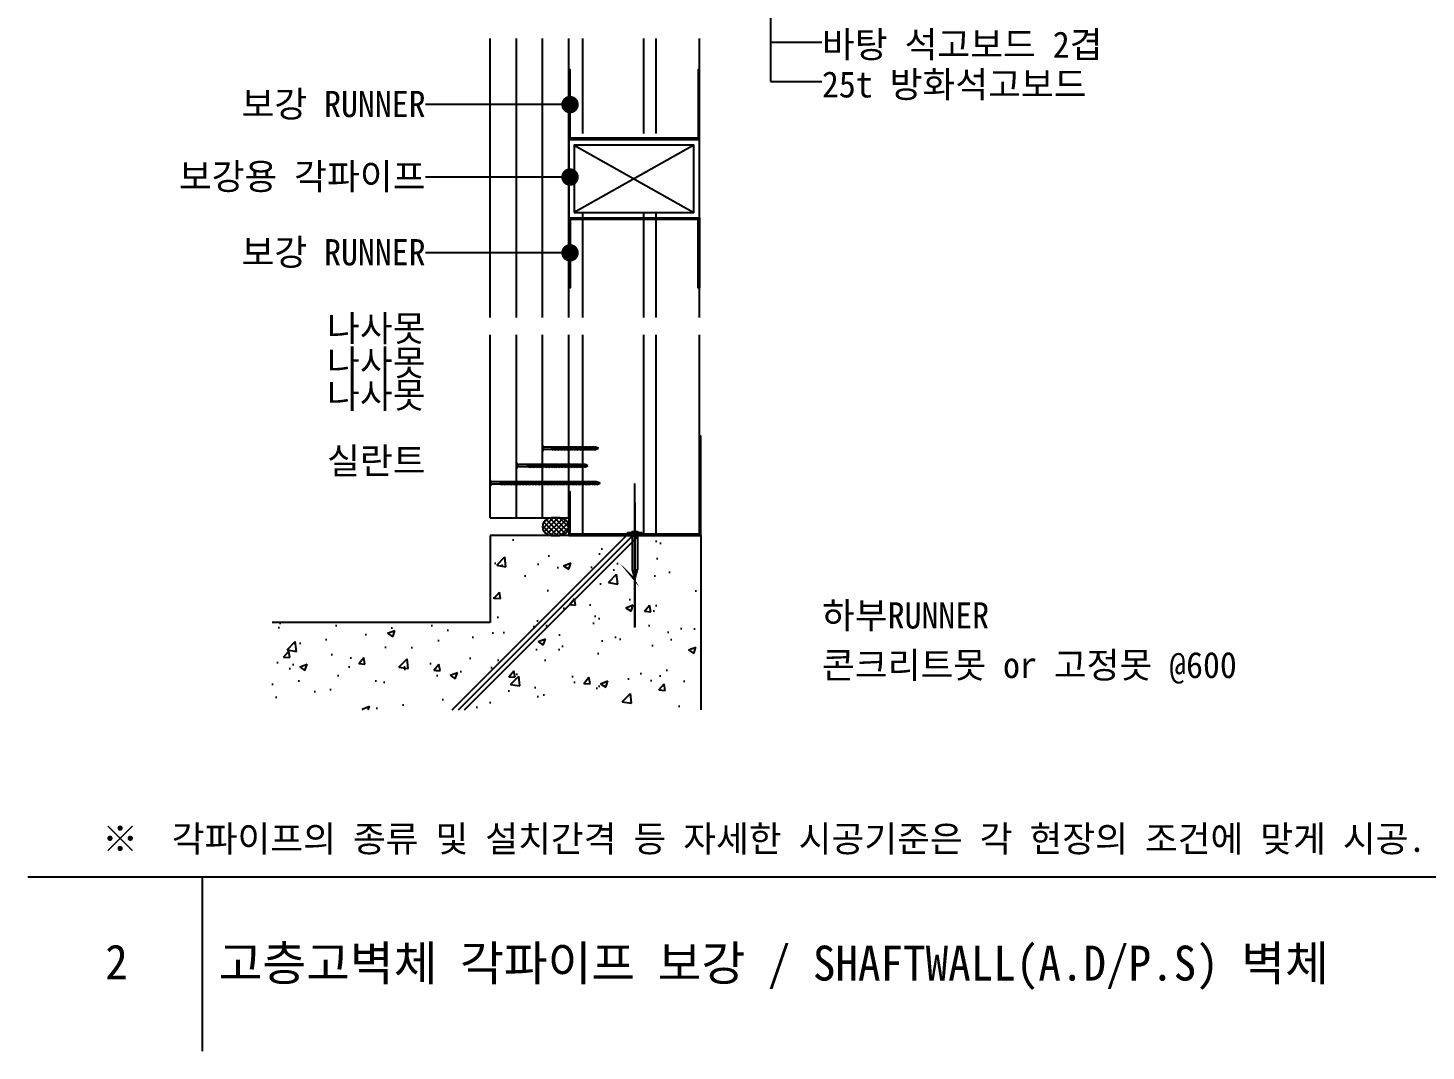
# Model space of a CAD drawing. Header units: millimetres. Extents: x 12704 to 16681, y 105 to 2866.
# Drawn here: x 12704 to 13506, y 105 to 691 of the extents above; entities that cross this region are included whole.
import ezdxf
from ezdxf.enums import TextEntityAlignment as Align

# ---------------------------------------------------------------- set-up
doc = ezdxf.new("R2010")
doc.units = ezdxf.units.MM
doc.header["$LTSCALE"] = 5
doc.linetypes.add('CEN', pattern=[62, 60, -1, 0, -1])
for name, color, linetype in [('2', 7, 'Continuous'), ('CEN', 1, 'CEN'), ('CHAN', 3, 'Continuous'), ('CONC', 2, 'Continuous'), ('ele', 8, 'Continuous'), ('GB', 7, 'Continuous'), ('HAT', 8, 'Continuous'), ('HAT-CON', 8, 'Continuous'), ('SCREW2', 8, 'Continuous'), ('TEXT', 7, 'Continuous')]:
    doc.layers.add(name, color=color, linetype=linetype)
for name, color, linetype, lineweight in [('A-MKXS-LEAD', 7, 'Continuous', 25), ('A-MKXS-TEXT1', 3, 'Continuous', 25), ('A-XXXX-TABL', 7, 'Continuous', 25), ('A-XXXX-TXT2', 3, 'Continuous', 25)]:
    doc.layers.add(name, color=color, linetype=linetype, lineweight=lineweight)
doc.styles.add('돋움', font='')
doc.styles.add('돋움체', font='')
doc.styles.get('돋움').set_extended_font_data('DotumChe')
doc.styles.get('돋움체').set_extended_font_data('DotumChe')

# ---------------------------------------------------------------- blocks, each defined once
blk = doc.blocks.new('나사못32')
at = {"layer": 'SCREW2'}
for p, q in [((2.24, 30.17), (0.63, 29.74)), ((0.63, 29.74), (0.92, 30.12)), ((2.25, 29.32), (0.63, 28.89)), ((0.63, 28.89), (0.92, 29.27)), ((2.25, 28.47), (0.63, 28.04)), ((0.63, 28.04), (0.92, 28.43)), ((2.24, 27.62), (0.63, 27.19)), ((0.63, 27.19), (0.91, 27.58)), ((2.24, 26.78), (0.63, 26.35)), ((0.63, 26.35), (0.92, 26.73)), ((2.25, 25.93), (0.63, 25.5)), ((0.63, 25.5), (0.92, 25.88)), ((2.25, 25.08), (0.63, 24.65)), ((0.63, 24.65), (0.92, 25.04)), ((2.24, 24.23), (0.63, 23.8)), ((0.63, 23.8), (0.91, 24.19)), ((2.53, 28.01), (0.91, 27.58)), ((2.53, 24.62), (0.91, 24.19)), ((2.53, 30.55), (0.92, 30.12)), ((0.92, 29.81), (0.92, 29.28)), ((2.53, 29.7), (0.92, 29.27)), ((0.92, 28.97), (0.92, 28.43)), ((2.54, 28.86), (0.92, 28.43)), ((0.92, 28.12), (0.92, 27.58)), ((0.92, 27.27), (0.92, 26.73)), ((2.53, 27.16), (0.92, 26.73)), ((0.92, 26.43), (0.92, 25.89)), ((2.53, 26.31), (0.92, 25.88)), ((0.92, 25.58), (0.92, 25.04)), ((2.54, 25.47), (0.92, 25.04)), ((0.92, 24.73), (0.92, 24.19)), ((1.6, 32), (0.98, 30.39)), ((0.98, 30.39), (1.64, 30.91)), ((0.98, 30.39), (0.98, 30.14)), ((1.64, 30.91), (1.6, 32)), ((2.27, 30.45), (1.6, 32)), ((2.24, 30.17), (2.53, 30.55)), ((2.24, 30.17), (2.24, 29.63)), ((2.24, 29.32), (2.24, 28.78)), ((2.24, 28.47), (2.24, 27.93)), ((2.24, 27.62), (2.53, 28.01)), ((2.24, 27.62), (2.24, 27.08)), ((2.24, 26.78), (2.53, 27.16)), ((2.24, 26.78), (2.24, 26.24)), ((2.24, 25.93), (2.24, 25.39)), ((2.24, 25.08), (2.24, 24.54)), ((2.24, 24.23), (2.53, 24.62)), ((2.24, 24.23), (2.24, 23.69)), ((2.25, 29.32), (2.53, 29.7)), ((2.25, 28.47), (2.54, 28.86)), ((2.25, 25.93), (2.53, 26.31)), ((2.25, 25.08), (2.54, 25.47)), ((2.24, 23.39), (0.63, 22.96)), ((0.63, 22.96), (0.92, 23.34)), ((2.25, 22.54), (0.63, 22.11)), ((0.63, 22.11), (0.92, 22.5)), ((2.25, 21.69), (0.63, 21.26)), ((0.63, 21.26), (0.92, 21.65)), ((2.25, 20), (0.63, 19.57)), ((0.63, 19.57), (0.92, 19.95)), ((2.25, 19.15), (0.63, 18.72)), ((0.63, 18.72), (0.92, 19.11)), ((2.25, 17.46), (0.63, 17.03)), ((0.63, 17.03), (0.92, 17.41)), ((2.25, 20.85), (0.64, 20.42)), ((0.64, 20.42), (0.92, 20.8)), ((2.25, 18.3), (0.64, 17.87)), ((0.64, 17.87), (0.92, 18.26)), ((2.25, 16.73), (0.64, 16.3)), ((0.64, 16.3), (0.92, 16.68)), ((0.92, 23.88), (0.92, 23.34)), ((2.53, 23.77), (0.92, 23.34)), ((0.92, 23.04), (0.92, 22.5)), ((2.53, 22.92), (0.92, 22.5)), ((0.92, 22.19), (0.92, 21.65)), ((2.54, 22.08), (0.92, 21.65)), ((0.92, 21.34), (0.92, 20.8)), ((2.54, 21.23), (0.92, 20.8)), ((0.92, 20.49), (0.92, 19.95)), ((2.53, 20.38), (0.92, 19.95)), ((0.92, 19.65), (0.92, 19.11)), ((2.54, 19.54), (0.92, 19.11)), ((0.92, 18.8), (0.92, 18.26)), ((2.54, 18.69), (0.92, 18.26)), ((0.92, 17.95), (0.92, 17.41)), ((2.54, 17.84), (0.92, 17.41)), ((0.92, 17.45), (0.92, 16.92)), ((0.92, 17.22), (0.92, 16.68)), ((2.54, 17.11), (0.92, 16.68)), ((0.92, 16.37), (0.92, 15.86)), ((2.54, 16.29), (0.92, 15.86)), ((2.24, 23.39), (2.53, 23.77)), ((2.24, 23.39), (2.24, 22.85)), ((2.24, 22.54), (2.24, 22)), ((2.24, 21.69), (2.24, 21.15)), ((2.24, 20.84), (2.24, 20.3)), ((2.24, 20), (2.24, 19.46)), ((2.24, 19.15), (2.24, 18.61)), ((2.24, 18.3), (2.24, 17.76)), ((2.24, 17.45), (2.24, 17.03)), ((2.24, 16.72), (2.24, 16.54)), ((2.24, 16.71), (2.24, 15.86)), ((2.25, 22.54), (2.53, 22.92)), ((2.25, 21.69), (2.54, 22.08)), ((2.25, 20.85), (2.54, 21.23)), ((2.25, 20), (2.53, 20.38)), ((2.25, 19.15), (2.54, 19.54)), ((2.25, 18.3), (2.54, 18.69)), ((2.25, 17.46), (2.54, 17.84)), ((2.25, 16.73), (2.54, 17.11)), ((2.25, 15.9), (2.54, 16.29)), ((2.25, 15.9), (0.63, 15.47)), ((0.63, 15.47), (0.92, 15.86)), ((2.25, 13.36), (0.63, 12.93)), ((0.63, 12.93), (0.92, 13.32)), ((2.25, 15.06), (0.64, 14.63)), ((0.64, 14.63), (0.92, 15.01)), ((2.25, 14.21), (0.64, 13.78)), ((0.64, 13.78), (0.92, 14.16)), ((2.25, 12.51), (0.64, 12.08)), ((0.64, 12.08), (0.92, 12.47)), ((2.25, 11.67), (0.64, 11.24)), ((0.64, 11.24), (0.92, 11.62)), ((2.26, 10.82), (0.64, 10.39)), ((0.64, 10.39), (0.93, 10.78)), ((2.27, 9.98), (0.65, 9.55)), ((0.65, 9.55), (0.94, 9.93)), ((2.27, 9.13), (0.66, 8.7)), ((0.66, 8.7), (0.94, 9.09)), ((2.27, 8.28), (0.66, 7.85)), ((0.66, 7.85), (0.95, 8.24)), ((0.92, 15.55), (0.92, 15.01)), ((2.54, 15.44), (0.92, 15.01)), ((0.92, 14.7), (0.92, 14.16)), ((2.54, 14.59), (0.92, 14.16)), ((0.92, 13.86), (0.92, 13.32)), ((2.54, 13.75), (0.92, 13.32)), ((0.92, 13.01), (0.92, 12.47)), ((2.54, 12.9), (0.92, 12.47)), ((0.92, 12.16), (0.92, 11.62)), ((2.54, 12.05), (0.92, 11.62)), ((0.93, 11.32), (0.93, 10.78)), ((2.55, 11.21), (0.93, 10.78)), ((0.94, 10.47), (0.94, 9.93)), ((2.55, 10.36), (0.94, 9.93)), ((2.56, 9.51), (0.94, 9.09)), ((0.95, 9.63), (0.95, 9.09)), ((0.95, 8.78), (0.95, 8.24)), ((2.56, 8.67), (0.95, 8.24)), ((2.24, 15.9), (2.24, 15.36)), ((2.24, 14.21), (2.24, 13.67)), ((2.24, 13.36), (2.24, 12.82)), ((2.24, 12.51), (2.24, 11.97)), ((2.25, 15.06), (2.54, 15.44)), ((2.25, 15.06), (2.25, 14.52)), ((2.25, 14.21), (2.54, 14.59)), ((2.25, 13.36), (2.54, 13.75)), ((2.25, 12.51), (2.54, 12.9)), ((2.25, 11.67), (2.54, 12.05)), ((2.25, 11.67), (2.25, 11.13)), ((2.26, 10.82), (2.55, 11.21)), ((2.26, 10.82), (2.26, 10.28)), ((2.27, 9.98), (2.55, 10.36)), ((2.27, 9.98), (2.27, 9.44)), ((2.27, 9.13), (2.56, 9.51)), ((2.27, 9.13), (2.27, 8.59)), ((2.27, 8.28), (2.56, 8.67)), ((2.27, 8.28), (2.27, 7.74)), ((0, 0), (1.12, 0)), ((2.28, 7.44), (0.67, 7.01)), ((0.67, 7.01), (0.95, 7.39)), ((2.29, 6.59), (0.67, 6.16)), ((0.67, 6.16), (0.96, 6.55)), ((2.28, 5.74), (0.67, 5.31)), ((0.67, 5.31), (0.95, 5.7)), ((0.95, 7.93), (0.95, 7.39)), ((2.57, 7.82), (0.95, 7.39)), ((2.57, 6.13), (0.95, 5.7)), ((0.95, 5.39), (0.95, 1.19)), ((0.96, 7.09), (0.96, 6.55)), ((2.57, 6.98), (0.96, 6.55)), ((0.96, 6.24), (0.96, 5.7)), ((1.57, 0.48), (1.57, 0.65)), ((1.63, 0.68), (1.6, 0.68)), ((1.66, 0.48), (1.66, 0.65)), ((2.27, 5.74), (2.27, 1.19)), ((2.28, 7.44), (2.57, 7.82)), ((2.28, 7.44), (2.28, 6.9)), ((2.28, 6.59), (2.28, 6.05)), ((2.28, 5.74), (2.57, 6.13)), ((2.29, 6.59), (2.57, 6.98)), ((2.11, 0), (3.23, 0))]:
    blk.add_line(p, q, dxfattribs=at)
for centre, radius, start, end in [((-0.44, 1.33), 1.4, 288.341, 354.27016), ((1.1, 0.47), 0.473, 267.52648, 0.91384), ((1.61, -1.99), 2.05, 80.28655, 99.71345), ((1.6, 0.65), 0.033, 90, 180), ((1.63, 0.65), 0.033, 360, 90), ((2.13, 0.47), 0.473, 179.08616, 272.47352), ((3.67, 1.33), 1.4, 185.72984, 251.659)]:
    blk.add_arc(centre, radius, start, end, dxfattribs=at)
blk = doc.blocks.new('나사못41')
at = {"layer": 'SCREW2'}
for p, q in [((1.6, 41), (0.98, 39.39)), ((1.64, 39.91), (1.6, 41)), ((2.26, 39.48), (1.6, 41)), ((2.25, 39.17), (0.63, 38.74)), ((0.63, 38.74), (0.92, 39.12)), ((2.25, 38.32), (0.63, 37.89)), ((0.63, 37.89), (0.92, 38.27)), ((2.25, 36.62), (0.63, 36.19)), ((0.63, 36.19), (0.92, 36.58)), ((2.25, 35.78), (0.63, 35.35)), ((0.63, 35.35), (0.92, 35.73)), ((2.25, 34.93), (0.63, 34.5)), ((0.63, 34.5), (0.92, 34.88)), ((2.25, 33.23), (0.63, 32.8)), ((0.63, 32.8), (0.92, 33.19)), ((2.25, 32.39), (0.63, 31.96)), ((0.63, 31.96), (0.92, 32.34)), ((2.25, 37.47), (0.64, 37.04)), ((0.64, 37.04), (0.92, 37.43)), ((2.25, 34.08), (0.64, 33.65)), ((0.64, 33.65), (0.92, 34.04)), ((2.54, 39.55), (0.92, 39.12)), ((2.54, 38.7), (0.92, 38.27)), ((2.54, 37.86), (0.92, 37.43)), ((2.53, 37.01), (0.92, 36.58)), ((2.54, 36.16), (0.92, 35.73)), ((2.54, 35.31), (0.92, 34.88)), ((2.54, 34.47), (0.92, 34.04)), ((2.53, 33.62), (0.92, 33.19)), ((2.54, 32.77), (0.92, 32.34)), ((0.93, 38.81), (0.93, 38.28)), ((0.93, 37.97), (0.93, 37.43)), ((0.93, 37.12), (0.93, 36.58)), ((0.93, 36.27), (0.93, 35.73)), ((0.93, 35.43), (0.93, 34.89)), ((0.93, 34.58), (0.93, 34.04)), ((0.93, 33.73), (0.93, 33.19)), ((0.93, 32.88), (0.93, 32.34)), ((0.98, 39.39), (1.64, 39.91)), ((0.98, 39.39), (0.98, 39.14)), ((2.25, 39.17), (2.54, 39.55)), ((2.25, 39.17), (2.25, 38.63)), ((2.25, 38.32), (2.54, 38.7)), ((2.25, 38.32), (2.25, 37.78)), ((2.25, 37.47), (2.54, 37.86)), ((2.25, 37.47), (2.25, 36.93)), ((2.25, 36.62), (2.53, 37.01)), ((2.25, 36.62), (2.25, 36.08)), ((2.25, 35.78), (2.54, 36.16)), ((2.25, 35.78), (2.25, 35.24)), ((2.25, 34.93), (2.54, 35.31)), ((2.25, 34.93), (2.25, 34.39)), ((2.25, 34.08), (2.54, 34.47)), ((2.25, 34.08), (2.25, 33.54)), ((2.25, 33.23), (2.53, 33.62)), ((2.25, 33.23), (2.25, 32.69)), ((2.25, 32.39), (2.54, 32.77)), ((2.25, 32.39), (2.25, 31.85)), ((2.25, 31.54), (0.63, 31.11)), ((0.63, 31.11), (0.92, 31.5)), ((2.25, 29), (0.63, 28.57)), ((0.63, 28.57), (0.92, 28.95)), ((2.25, 24.76), (0.63, 24.33)), ((0.63, 24.33), (0.92, 24.72)), ((2.25, 30.69), (0.64, 30.26)), ((0.64, 30.26), (0.92, 30.65)), ((2.25, 29.85), (0.64, 29.42)), ((0.64, 29.42), (0.93, 29.8)), ((2.25, 28.15), (0.64, 27.72)), ((0.64, 27.72), (0.92, 28.11)), ((2.25, 27.3), (0.64, 26.87)), ((0.64, 26.87), (0.93, 27.26)), ((2.25, 26.46), (0.64, 26.03)), ((0.64, 26.03), (0.92, 26.41)), ((2.25, 25.61), (0.64, 25.18)), ((0.64, 25.18), (0.93, 25.56)), ((2.54, 31.92), (0.92, 31.5)), ((2.54, 31.08), (0.92, 30.65)), ((2.54, 29.38), (0.92, 28.95)), ((2.54, 28.54), (0.92, 28.11)), ((2.54, 26.84), (0.92, 26.41)), ((2.54, 25.15), (0.92, 24.72)), ((2.54, 24.3), (0.92, 23.87)), ((0.93, 32.04), (0.93, 31.5)), ((0.93, 31.19), (0.93, 30.65)), ((0.93, 30.34), (0.93, 29.8)), ((2.54, 30.23), (0.93, 29.8)), ((0.93, 29.49), (0.93, 28.95)), ((0.93, 28.65), (0.93, 28.11)), ((0.93, 27.8), (0.93, 27.26)), ((2.54, 27.69), (0.93, 27.26)), ((0.93, 26.95), (0.93, 26.41)), ((0.93, 26.1), (0.93, 25.56)), ((2.54, 25.99), (0.93, 25.56)), ((0.93, 25.26), (0.93, 24.72)), ((0.93, 24.41), (0.93, 23.87)), ((2.25, 31.54), (2.54, 31.92)), ((2.25, 31.54), (2.25, 31)), ((2.25, 30.69), (2.54, 31.08)), ((2.25, 30.69), (2.25, 30.15)), ((2.25, 29.85), (2.54, 30.23)), ((2.25, 29.84), (2.25, 29.3)), ((2.25, 29), (2.54, 29.38)), ((2.25, 29), (2.25, 28.46)), ((2.25, 28.15), (2.54, 28.54)), ((2.25, 28.15), (2.25, 27.61)), ((2.25, 27.3), (2.54, 27.69)), ((2.25, 27.3), (2.25, 26.76)), ((2.25, 26.46), (2.54, 26.84)), ((2.25, 26.45), (2.25, 25.92)), ((2.25, 25.61), (2.54, 25.99)), ((2.25, 25.61), (2.25, 25.07)), ((2.25, 24.76), (2.54, 25.15)), ((2.25, 24.76), (2.25, 24.22)), ((2.25, 23.91), (2.54, 24.3)), ((2.25, 23.91), (0.64, 23.48)), ((0.64, 23.48), (0.92, 23.87)), ((2.25, 23.07), (0.64, 22.64)), ((0.64, 22.64), (0.93, 23.02)), ((2.26, 22.22), (0.64, 21.79)), ((0.64, 21.79), (0.93, 22.18)), ((2.25, 21.37), (0.64, 20.94)), ((0.64, 20.94), (0.93, 21.33)), ((2.26, 20.53), (0.64, 20.1)), ((0.64, 20.1), (0.93, 20.48)), ((2.25, 19.68), (0.64, 19.25)), ((0.64, 19.25), (0.92, 19.63)), ((2.25, 18.83), (0.64, 18.4)), ((0.64, 18.4), (0.93, 18.79)), ((2.26, 17.98), (0.64, 17.55)), ((0.64, 17.55), (0.93, 17.94)), ((2.26, 17.14), (0.64, 16.71)), ((0.64, 16.71), (0.93, 17.09)), ((2.26, 16.29), (0.65, 15.86)), ((0.65, 15.86), (0.93, 16.24)), ((2.54, 20.06), (0.92, 19.63)), ((0.93, 23.56), (0.93, 23.02)), ((2.54, 23.45), (0.93, 23.02)), ((0.93, 22.71), (0.93, 22.18)), ((2.54, 22.6), (0.93, 22.18)), ((0.93, 21.87), (0.93, 21.33)), ((2.54, 21.76), (0.93, 21.33)), ((0.93, 21.02), (0.93, 20.48)), ((2.54, 20.91), (0.93, 20.48)), ((0.93, 20.17), (0.93, 19.63)), ((0.93, 19.32), (0.93, 18.79)), ((2.54, 19.21), (0.93, 18.79)), ((0.93, 18.48), (0.93, 17.94)), ((0.93, 18.48), (0.93, 17.94)), ((2.54, 18.37), (0.93, 17.94)), ((0.93, 17.63), (0.93, 17.09)), ((2.55, 17.52), (0.93, 17.09)), ((0.93, 16.78), (0.93, 16.24)), ((2.55, 16.67), (0.93, 16.24)), ((2.25, 23.91), (2.25, 23.37)), ((2.25, 23.07), (2.54, 23.45)), ((2.25, 23.06), (2.25, 20.53)), ((2.25, 21.37), (2.54, 21.76)), ((2.25, 21.37), (2.25, 20.83)), ((2.25, 20.52), (2.25, 19.98)), ((2.25, 19.68), (2.54, 20.06)), ((2.25, 19.68), (2.25, 19.14)), ((2.25, 18.83), (2.54, 19.21)), ((2.25, 18.83), (2.25, 18.29)), ((2.25, 17.98), (2.25, 17.44)), ((2.25, 17.13), (2.25, 16.59)), ((2.25, 16.29), (2.25, 15.75)), ((2.26, 22.22), (2.54, 22.6)), ((2.26, 20.53), (2.54, 20.91)), ((2.26, 17.98), (2.54, 18.37)), ((2.26, 17.14), (2.55, 17.52)), ((2.26, 16.29), (2.55, 16.67)), ((2.26, 15.44), (0.64, 15.01)), ((0.64, 15.01), (0.93, 15.4)), ((2.26, 14.59), (0.64, 14.16)), ((0.64, 14.16), (0.93, 14.55)), ((2.26, 13.75), (0.65, 13.32)), ((0.65, 13.32), (0.93, 13.7)), ((2.26, 12.9), (0.65, 12.47)), ((0.65, 12.47), (0.93, 12.86)), ((2.26, 12.05), (0.65, 11.62)), ((0.65, 11.62), (0.93, 12.01)), ((2.26, 11.21), (0.65, 10.78)), ((0.65, 10.78), (0.93, 11.16)), ((2.26, 10.38), (0.65, 9.95)), ((0.65, 9.95), (0.93, 10.33)), ((2.26, 9.55), (0.65, 9.12)), ((0.65, 9.12), (0.93, 9.5)), ((2.26, 8.72), (0.65, 8.29)), ((0.65, 8.29), (0.93, 8.67)), ((0.93, 15.94), (0.93, 15.4)), ((2.54, 15.83), (0.93, 15.4)), ((0.93, 15.09), (0.93, 14.55)), ((2.55, 14.98), (0.93, 14.55)), ((0.93, 14.24), (0.93, 13.7)), ((2.55, 14.13), (0.93, 13.7)), ((0.93, 13.39), (0.93, 12.86)), ((2.55, 13.29), (0.93, 12.86)), ((0.93, 12.55), (0.93, 12.01)), ((2.55, 12.44), (0.93, 12.01)), ((0.93, 11.7), (0.93, 10.33)), ((2.55, 11.59), (0.93, 11.16)), ((2.55, 10.76), (0.93, 10.33)), ((0.93, 10.02), (0.93, 9.5)), ((2.55, 9.93), (0.93, 9.5)), ((0.93, 9.19), (0.93, 8.67)), ((2.55, 9.1), (0.93, 8.67)), ((0.93, 8.36), (0.93, 7.84)), ((2.55, 8.27), (0.93, 7.84)), ((2.25, 15.44), (2.25, 14.9)), ((2.25, 14.59), (2.25, 14.05)), ((2.25, 13.75), (2.25, 13.21)), ((2.25, 12.05), (2.25, 11.51)), ((2.25, 11.2), (2.25, 10.68)), ((2.25, 10.37), (2.25, 9.85)), ((2.25, 9.54), (2.25, 9.02)), ((2.25, 8.71), (2.25, 8.19)), ((2.26, 15.44), (2.54, 15.83)), ((2.26, 14.59), (2.55, 14.98)), ((2.26, 13.75), (2.55, 14.13)), ((2.26, 12.9), (2.55, 13.29)), ((2.26, 12.9), (2.26, 12.36)), ((2.26, 12.05), (2.55, 12.44)), ((2.26, 11.21), (2.55, 11.59)), ((2.26, 10.38), (2.55, 10.76)), ((2.26, 9.55), (2.55, 9.93)), ((2.26, 8.72), (2.55, 9.1)), ((2.26, 7.89), (2.55, 8.27)), ((2.26, 7.89), (0.65, 7.46)), ((0.65, 7.46), (0.93, 7.84)), ((2.26, 7.06), (0.65, 6.63)), ((0.65, 6.63), (0.93, 7.01)), ((0.93, 7.53), (0.93, 7.01)), ((2.55, 7.44), (0.93, 7.01)), ((0.93, 6.7), (0.93, 1.19)), ((1.54, 0.48), (1.54, 0.65)), ((1.6, 0.68), (1.57, 0.68)), ((1.63, 0.48), (1.63, 0.65)), ((2.08, 0), (3.2, 0)), ((2.25, 7.88), (2.25, 7.36)), ((2.25, 7.05), (2.25, 1.19)), ((2.26, 7.06), (2.55, 7.44)), ((-0.03, 0), (1.09, 0))]:
    blk.add_line(p, q, dxfattribs=at)
for centre, radius, start, end in [((-0.49, 1.35), 1.43, 288.66128, 353.44689), ((1.07, 0.47), 0.473, 267.52648, 0.91384), ((1.59, -1.99), 2.05, 80.28655, 99.71345), ((1.57, 0.65), 0.033, 90, 180), ((1.6, 0.65), 0.033, 0, 90), ((2.1, 0.47), 0.473, 179.08616, 272.47352), ((3.64, 1.33), 1.4, 185.72984, 251.659)]:
    blk.add_arc(centre, radius, start, end, dxfattribs=at)
blk = doc.blocks.new('나사못63')
at = {"layer": 'SCREW2'}
for p, q in [((2.24, 61.17, 0), (0.63, 60.74, 0)), ((0.63, 60.74, 0), (0.92, 61.12, 0)), ((2.25, 60.32, 0), (0.63, 59.89, 0)), ((0.63, 59.89, 0), (0.92, 60.27, 0)), ((2.25, 59.47, 0), (0.63, 59.04, 0)), ((0.63, 59.04, 0), (0.92, 59.43, 0)), ((2.24, 58.62, 0), (0.63, 58.19, 0)), ((0.63, 58.19, 0), (0.91, 58.58, 0)), ((2.24, 57.78, 0), (0.63, 57.35, 0)), ((0.63, 57.35, 0), (0.92, 57.73, 0)), ((2.25, 56.93, 0), (0.63, 56.5, 0)), ((0.63, 56.5, 0), (0.92, 56.88, 0)), ((2.53, 59.01, 0), (0.91, 58.58, 0)), ((2.53, 61.55, 0), (0.92, 61.12, 0)), ((0.92, 60.81, 0), (0.92, 60.28, 0)), ((2.53, 60.7, 0), (0.92, 60.27, 0)), ((0.92, 59.97, 0), (0.92, 59.43, 0)), ((2.54, 59.86, 0), (0.92, 59.43, 0)), ((0.92, 59.12, 0), (0.92, 58.58, 0)), ((0.92, 58.27, 0), (0.92, 57.73, 0)), ((2.53, 58.16, 0), (0.92, 57.73, 0)), ((0.92, 57.43, 0), (0.92, 56.89, 0)), ((2.53, 57.31, 0), (0.92, 56.88, 0)), ((0.92, 56.58, 0), (0.92, 56.04, 0)), ((2.54, 56.47, 0), (0.92, 56.04, 0)), ((1.6, 63, 0), (0.98, 61.39, 0)), ((0.98, 61.39, 0), (1.64, 61.91, 0)), ((0.98, 61.39, 0), (0.98, 61.14, 0)), ((1.64, 61.91, 0), (1.6, 63, 0)), ((2.27, 61.45, 0), (1.6, 63, 0)), ((2.24, 61.17, 0), (2.53, 61.55, 0)), ((2.24, 61.17, 0), (2.24, 60.63, 0)), ((2.24, 60.32, 0), (2.24, 59.78, 0)), ((2.24, 59.47, 0), (2.24, 58.93, 0)), ((2.24, 58.62, 0), (2.53, 59.01, 0)), ((2.24, 58.62, 0), (2.24, 58.08, 0)), ((2.24, 57.78, 0), (2.53, 58.16, 0)), ((2.24, 57.78, 0), (2.24, 57.24, 0)), ((2.24, 56.93, 0), (2.24, 56.39, 0)), ((2.25, 60.32, 0), (2.53, 60.7, 0)), ((2.25, 59.47, 0), (2.54, 59.86, 0)), ((2.25, 56.93, 0), (2.53, 57.31, 0)), ((2.25, 56.08, 0), (2.54, 56.47, 0)), ((2.25, 56.08, 0), (0.63, 55.65, 0)), ((0.63, 55.65, 0), (0.92, 56.04, 0)), ((2.24, 55.23, 0), (0.63, 54.8, 0)), ((0.63, 54.8, 0), (0.91, 55.19, 0)), ((2.24, 54.39, 0), (0.63, 53.96, 0)), ((0.63, 53.96, 0), (0.92, 54.34, 0)), ((2.25, 53.54, 0), (0.63, 53.11, 0)), ((0.63, 53.11, 0), (0.92, 53.5, 0)), ((2.25, 52.69, 0), (0.63, 52.26, 0)), ((0.63, 52.26, 0), (0.92, 52.65, 0)), ((2.25, 51, 0), (0.63, 50.57, 0)), ((0.63, 50.57, 0), (0.92, 50.95, 0)), ((2.25, 50.15, 0), (0.63, 49.72, 0)), ((0.63, 49.72, 0), (0.92, 50.11, 0)), ((2.25, 48.46, 0), (0.63, 48.03, 0)), ((0.63, 48.03, 0), (0.92, 48.41, 0)), ((2.25, 51.85, 0), (0.64, 51.42, 0)), ((0.64, 51.42, 0), (0.92, 51.8, 0)), ((2.25, 49.3, 0), (0.64, 48.87, 0)), ((0.64, 48.87, 0), (0.92, 49.26, 0)), ((2.53, 55.62, 0), (0.91, 55.19, 0)), ((0.92, 55.73, 0), (0.92, 55.19, 0)), ((0.92, 54.88, 0), (0.92, 54.34, 0)), ((2.53, 54.77, 0), (0.92, 54.34, 0)), ((0.92, 54.04, 0), (0.92, 53.5, 0)), ((2.53, 53.92, 0), (0.92, 53.5, 0)), ((0.92, 53.19, 0), (0.92, 52.65, 0)), ((2.54, 53.08, 0), (0.92, 52.65, 0)), ((0.92, 52.34, 0), (0.92, 51.8, 0)), ((2.54, 52.23, 0), (0.92, 51.8, 0)), ((0.92, 51.49, 0), (0.92, 50.95, 0)), ((2.53, 51.38, 0), (0.92, 50.95, 0)), ((0.92, 50.65, 0), (0.92, 50.11, 0)), ((2.54, 50.54, 0), (0.92, 50.11, 0)), ((0.92, 49.8, 0), (0.92, 49.26, 0)), ((2.54, 49.69, 0), (0.92, 49.26, 0)), ((0.92, 48.95, 0), (0.92, 48.41, 0)), ((2.54, 48.84, 0), (0.92, 48.41, 0)), ((0.92, 48.45, 0), (0.92, 47.92, 0)), ((0.92, 48.22, 0), (0.92, 47.68, 0)), ((2.54, 48.11, 0), (0.92, 47.68, 0)), ((2.24, 56.08, 0), (2.24, 55.54, 0)), ((2.24, 55.23, 0), (2.53, 55.62, 0)), ((2.24, 55.23, 0), (2.24, 54.69, 0)), ((2.24, 54.39, 0), (2.53, 54.77, 0)), ((2.24, 54.39, 0), (2.24, 53.85, 0)), ((2.24, 53.54, 0), (2.24, 53, 0)), ((2.24, 52.69, 0), (2.24, 52.15, 0)), ((2.24, 51.84, 0), (2.24, 51.3, 0)), ((2.24, 51, 0), (2.24, 50.46, 0)), ((2.24, 50.15, 0), (2.24, 49.61, 0)), ((2.24, 49.3, 0), (2.24, 48.76, 0)), ((2.24, 48.45, 0), (2.24, 48.03, 0)), ((2.25, 53.54, 0), (2.53, 53.92, 0)), ((2.25, 52.69, 0), (2.54, 53.08, 0)), ((2.25, 51.85, 0), (2.54, 52.23, 0)), ((2.25, 51, 0), (2.53, 51.38, 0)), ((2.25, 50.15, 0), (2.54, 50.54, 0)), ((2.25, 49.3, 0), (2.54, 49.69, 0)), ((2.25, 48.46, 0), (2.54, 48.84, 0)), ((2.25, 47.73, 0), (2.54, 48.11, 0)), ((2.25, 46.9, 0), (0.63, 46.47, 0)), ((0.63, 46.47, 0), (0.92, 46.86, 0)), ((2.25, 44.36, 0), (0.63, 43.93, 0)), ((0.63, 43.93, 0), (0.92, 44.32, 0)), ((2.25, 47.73, 0), (0.64, 47.3, 0)), ((0.64, 47.3, 0), (0.92, 47.68, 0)), ((2.25, 46.06, 0), (0.64, 45.63, 0)), ((0.64, 45.63, 0), (0.92, 46.01, 0)), ((2.25, 45.21, 0), (0.64, 44.78, 0)), ((0.64, 44.78, 0), (0.92, 45.16, 0)), ((2.25, 43.51, 0), (0.64, 43.08, 0)), ((0.64, 43.08, 0), (0.92, 43.47, 0)), ((2.25, 42.67, 0), (0.64, 42.24, 0)), ((0.64, 42.24, 0), (0.92, 42.62, 0)), ((2.26, 41.82, 0), (0.64, 41.39, 0)), ((0.64, 41.39, 0), (0.93, 41.78, 0)), ((2.27, 40.98, 0), (0.65, 40.55, 0)), ((0.65, 40.55, 0), (0.94, 40.93, 0)), ((2.27, 40.13, 0), (0.66, 39.7, 0)), ((0.66, 39.7, 0), (0.94, 40.09, 0)), ((0.92, 47.37, 0), (0.92, 46.86, 0)), ((2.54, 47.29, 0), (0.92, 46.86, 0)), ((0.92, 46.55, 0), (0.92, 46.01, 0)), ((2.54, 46.44, 0), (0.92, 46.01, 0)), ((0.92, 45.7, 0), (0.92, 45.16, 0)), ((2.54, 45.59, 0), (0.92, 45.16, 0)), ((0.92, 44.86, 0), (0.92, 44.32, 0)), ((2.54, 44.75, 0), (0.92, 44.32, 0)), ((0.92, 44.01, 0), (0.92, 43.47, 0)), ((2.54, 43.9, 0), (0.92, 43.47, 0)), ((0.92, 43.16, 0), (0.92, 42.62, 0)), ((2.54, 43.05, 0), (0.92, 42.62, 0)), ((0.93, 42.32, 0), (0.93, 41.78, 0)), ((2.55, 42.21, 0), (0.93, 41.78, 0)), ((0.94, 41.47, 0), (0.94, 40.93, 0)), ((2.55, 41.36, 0), (0.94, 40.93, 0)), ((2.56, 40.51, 0), (0.94, 40.09, 0)), ((0.95, 40.63, 0), (0.95, 40.09, 0)), ((2.24, 47.72, 0), (2.24, 47.54, 0)), ((2.24, 47.71, 0), (2.24, 46.86, 0)), ((2.24, 46.9, 0), (2.24, 46.36, 0)), ((2.24, 45.21, 0), (2.24, 44.67, 0)), ((2.24, 44.36, 0), (2.24, 43.82, 0)), ((2.24, 43.51, 0), (2.24, 42.97, 0)), ((2.25, 46.9, 0), (2.54, 47.29, 0)), ((2.25, 46.06, 0), (2.54, 46.44, 0)), ((2.25, 46.06, 0), (2.25, 45.52, 0)), ((2.25, 45.21, 0), (2.54, 45.59, 0)), ((2.25, 44.36, 0), (2.54, 44.75, 0)), ((2.25, 43.51, 0), (2.54, 43.9, 0)), ((2.25, 42.67, 0), (2.54, 43.05, 0)), ((2.25, 42.67, 0), (2.25, 42.13, 0)), ((2.26, 41.82, 0), (2.55, 42.21, 0)), ((2.26, 41.82, 0), (2.26, 41.28, 0)), ((2.27, 40.98, 0), (2.55, 41.36, 0)), ((2.27, 40.98, 0), (2.27, 40.44, 0)), ((2.27, 40.13, 0), (2.56, 40.51, 0)), ((2.27, 40.13, 0), (2.27, 39.59, 0)), ((2.27, 39.28, 0), (0.66, 38.85, 0)), ((0.66, 38.85, 0), (0.95, 39.24, 0)), ((2.28, 38.44, 0), (0.67, 38.01, 0)), ((0.67, 38.01, 0), (0.95, 38.39, 0)), ((2.29, 37.59, 0), (0.67, 37.16, 0)), ((0.67, 37.16, 0), (0.96, 37.55, 0)), ((2.28, 36.74, 0), (0.67, 36.31, 0)), ((0.67, 36.31, 0), (0.95, 36.7, 0)), ((2.28, 35.9, 0), (0.67, 35.47, 0)), ((0.67, 35.47, 0), (0.95, 35.85, 0)), ((2.29, 35.05, 0), (0.67, 34.62, 0)), ((0.67, 34.62, 0), (0.96, 35, 0)), ((2.28, 34.2, 0), (0.67, 33.77, 0)), ((0.67, 33.77, 0), (0.95, 34.16, 0)), ((2.28, 33.35, 0), (0.67, 32.92, 0)), ((0.67, 32.92, 0), (0.95, 33.31, 0)), ((2.28, 32.51, 0), (0.67, 32.08, 0)), ((0.67, 32.08, 0), (0.95, 32.46, 0)), ((0.95, 39.78, 0), (0.95, 39.24, 0)), ((2.56, 39.67, 0), (0.95, 39.24, 0)), ((0.95, 38.93, 0), (0.95, 38.39, 0)), ((2.57, 38.82, 0), (0.95, 38.39, 0)), ((2.57, 37.13, 0), (0.95, 36.7, 0)), ((2.57, 36.28, 0), (0.95, 35.85, 0)), ((0.95, 34.7, 0), (0.95, 34.16, 0)), ((2.57, 34.59, 0), (0.95, 34.16, 0)), ((0.95, 33.85, 0), (0.95, 33.31, 0)), ((2.57, 33.74, 0), (0.95, 33.31, 0)), ((0.95, 33, 0), (0.95, 32.46, 0)), ((2.57, 32.89, 0), (0.95, 32.46, 0)), ((0.95, 32.15, 0), (0.95, 31.61, 0)), ((0.96, 38.09, 0), (0.96, 37.55, 0)), ((2.57, 37.98, 0), (0.96, 37.55, 0)), ((0.96, 37.24, 0), (0.96, 36.7, 0)), ((0.96, 36.39, 0), (0.96, 35.85, 0)), ((0.96, 35.54, 0), (0.96, 35, 0)), ((2.57, 35.43, 0), (0.96, 35, 0)), ((2.27, 39.28, 0), (2.56, 39.67, 0)), ((2.27, 39.28, 0), (2.27, 38.74, 0)), ((2.27, 35.05, 0), (2.27, 34.51, 0)), ((2.27, 34.2, 0), (2.27, 33.66, 0)), ((2.27, 33.35, 0), (2.27, 32.81, 0)), ((2.27, 32.5, 0), (2.27, 31.97, 0)), ((2.28, 38.44, 0), (2.57, 38.82, 0)), ((2.28, 38.44, 0), (2.28, 37.9, 0)), ((2.28, 37.59, 0), (2.28, 37.05, 0)), ((2.28, 36.74, 0), (2.57, 37.13, 0)), ((2.28, 36.74, 0), (2.28, 36.2, 0)), ((2.28, 35.9, 0), (2.57, 36.28, 0)), ((2.28, 35.89, 0), (2.28, 35.36, 0)), ((2.28, 34.2, 0), (2.57, 34.59, 0)), ((2.28, 33.35, 0), (2.57, 33.74, 0)), ((2.28, 32.51, 0), (2.57, 32.89, 0)), ((2.29, 37.59, 0), (2.57, 37.98, 0)), ((2.29, 35.05, 0), (2.57, 35.43, 0)), ((2.28, 31.66, 0), (0.67, 31.23, 0)), ((0.67, 31.23, 0), (0.95, 31.61, 0)), ((2.28, 30.81, 0), (0.67, 30.38, 0)), ((0.67, 30.38, 0), (0.95, 30.77, 0)), ((2.28, 29.96, 0), (0.67, 29.53, 0)), ((0.67, 29.53, 0), (0.95, 29.92, 0)), ((2.28, 29.12, 0), (0.67, 28.69, 0)), ((0.67, 28.69, 0), (0.95, 29.07, 0)), ((2.29, 28.27, 0), (0.67, 27.84, 0)), ((0.67, 27.84, 0), (0.96, 28.22, 0)), ((2.28, 27.42, 0), (0.67, 26.99, 0)), ((0.67, 26.99, 0), (0.95, 27.37, 0)), ((2.28, 26.57, 0), (0.67, 26.14, 0)), ((0.67, 26.14, 0), (0.95, 26.53, 0)), ((2.28, 25.72, 0), (0.67, 25.29, 0)), ((0.67, 25.29, 0), (0.95, 25.68, 0)), ((2.29, 24.87, 0), (0.67, 24.44, 0)), ((0.67, 24.44, 0), (0.96, 24.83, 0)), ((2.57, 32.04, 0), (0.95, 31.61, 0)), ((0.95, 31.31, 0), (0.95, 30.77, 0)), ((2.57, 31.2, 0), (0.95, 30.77, 0)), ((0.95, 30.46, 0), (0.95, 29.92, 0)), ((2.57, 30.35, 0), (0.95, 29.92, 0)), ((0.95, 29.61, 0), (0.95, 29.07, 0)), ((2.57, 29.5, 0), (0.95, 29.07, 0)), ((0.95, 28.76, 0), (0.95, 28.22, 0)), ((0.95, 27.91, 0), (0.95, 27.37, 0)), ((2.57, 27.8, 0), (0.95, 27.37, 0)), ((0.95, 27.06, 0), (0.95, 26.53, 0)), ((2.57, 26.95, 0), (0.95, 26.53, 0)), ((0.95, 26.22, 0), (0.95, 25.68, 0)), ((2.57, 26.11, 0), (0.95, 25.68, 0)), ((0.95, 25.37, 0), (0.95, 24.82, 0)), ((0.95, 24.52, 0), (0.95, 23.98, 0)), ((2.57, 24.41, 0), (0.95, 23.98, 0)), ((2.57, 28.65, 0), (0.96, 28.22, 0)), ((2.57, 25.26, 0), (0.96, 24.83, 0)), ((2.27, 31.66, 0), (2.27, 31.12, 0)), ((2.27, 30.81, 0), (2.27, 30.27, 0)), ((2.27, 29.96, 0), (2.27, 29.42, 0)), ((2.27, 29.11, 0), (2.27, 28.57, 0)), ((2.27, 28.26, 0), (2.27, 27.72, 0)), ((2.27, 27.42, 0), (2.27, 26.88, 0)), ((2.27, 26.57, 0), (2.27, 26.03, 0)), ((2.27, 25.72, 0), (2.27, 25.18, 0)), ((2.27, 24.87, 0), (2.27, 24.33, 0)), ((2.28, 31.66, 0), (2.57, 32.04, 0)), ((2.28, 30.81, 0), (2.57, 31.2, 0)), ((2.28, 29.96, 0), (2.57, 30.35, 0)), ((2.28, 29.12, 0), (2.57, 29.5, 0)), ((2.28, 27.42, 0), (2.57, 27.8, 0)), ((2.28, 26.57, 0), (2.57, 26.95, 0)), ((2.28, 25.72, 0), (2.57, 26.11, 0)), ((2.28, 24.02, 0), (2.57, 24.41, 0)), ((2.29, 28.27, 0), (2.57, 28.65, 0)), ((2.29, 24.87, 0), (2.57, 25.26, 0)), ((2.28, 24.02, 0), (0.67, 23.59, 0)), ((0.67, 23.59, 0), (0.95, 23.98, 0)), ((2.28, 23.18, 0), (0.67, 22.75, 0)), ((0.67, 22.75, 0), (0.95, 23.13, 0)), ((2.28, 22.33, 0), (0.67, 21.9, 0)), ((0.67, 21.9, 0), (0.95, 22.28, 0)), ((2.29, 21.48, 0), (0.67, 21.05, 0)), ((0.67, 21.05, 0), (0.96, 21.43, 0)), ((2.28, 20.63, 0), (0.67, 20.2, 0)), ((0.67, 20.2, 0), (0.95, 20.59, 0)), ((2.28, 19.78, 0), (0.67, 19.35, 0)), ((0.67, 19.35, 0), (0.95, 19.74, 0)), ((2.28, 18.94, 0), (0.67, 18.51, 0)), ((0.67, 18.51, 0), (0.95, 18.89, 0)), ((2.28, 18.09, 0), (0.67, 17.66, 0)), ((0.67, 17.66, 0), (0.95, 18.04, 0)), ((2.28, 17.24, 0), (0.67, 16.81, 0)), ((0.67, 16.81, 0), (0.95, 17.2, 0)), ((2.28, 16.39, 0), (0.67, 15.96, 0)), ((0.67, 15.96, 0), (0.95, 16.35, 0)), ((0.95, 23.67, 0), (0.95, 23.13, 0)), ((2.57, 23.56, 0), (0.95, 23.13, 0)), ((0.95, 22.82, 0), (0.95, 22.28, 0)), ((2.57, 22.71, 0), (0.95, 22.28, 0)), ((0.95, 21.98, 0), (0.95, 21.43, 0)), ((0.95, 21.12, 0), (0.95, 20.59, 0)), ((2.57, 21.01, 0), (0.95, 20.59, 0)), ((0.95, 20.28, 0), (0.95, 19.74, 0)), ((2.57, 20.17, 0), (0.95, 19.74, 0)), ((0.95, 19.43, 0), (0.95, 18.89, 0)), ((2.57, 19.32, 0), (0.95, 18.89, 0)), ((0.95, 18.58, 0), (0.95, 18.04, 0)), ((0.95, 18.58, 0), (0.95, 18.04, 0)), ((2.57, 18.47, 0), (0.95, 18.04, 0)), ((0.95, 17.73, 0), (0.95, 17.2, 0)), ((0.95, 17.73, 0), (0.95, 17.2, 0)), ((2.57, 17.62, 0), (0.95, 17.2, 0)), ((0.95, 16.89, 0), (0.95, 16.35, 0)), ((0.95, 16.89, 0), (0.95, 16.35, 0)), ((2.57, 16.78, 0), (0.95, 16.35, 0)), ((0.95, 16.04, 0), (0.95, 15.49, 0)), ((0.95, 16.04, 0), (0.95, 15.49, 0)), ((2.57, 21.86, 0), (0.96, 21.43, 0)), ((2.27, 24.02, 0), (2.27, 23.48, 0)), ((2.27, 23.17, 0), (2.27, 22.63, 0)), ((2.27, 22.33, 0), (2.27, 21.78, 0)), ((2.27, 21.48, 0), (2.27, 20.94, 0)), ((2.27, 20.63, 0), (2.27, 20.09, 0)), ((2.27, 19.78, 0), (2.27, 19.24, 0)), ((2.27, 18.93, 0), (2.27, 18.39, 0)), ((2.27, 18.93, 0), (2.27, 18.39, 0)), ((2.27, 18.09, 0), (2.27, 17.55, 0)), ((2.27, 18.09, 0), (2.27, 17.55, 0)), ((2.27, 17.24, 0), (2.27, 16.7, 0)), ((2.27, 17.24, 0), (2.27, 16.7, 0)), ((2.27, 16.39, 0), (2.27, 15.85, 0)), ((2.27, 16.39, 0), (2.27, 15.85, 0)), ((2.28, 23.18, 0), (2.57, 23.56, 0)), ((2.28, 22.33, 0), (2.57, 22.71, 0)), ((2.28, 20.63, 0), (2.57, 21.01, 0)), ((2.28, 19.78, 0), (2.57, 20.17, 0)), ((2.28, 18.94, 0), (2.57, 19.32, 0)), ((2.28, 18.09, 0), (2.57, 18.47, 0)), ((2.28, 17.24, 0), (2.57, 17.62, 0)), ((2.28, 16.39, 0), (2.57, 16.78, 0)), ((2.29, 21.48, 0), (2.57, 21.86, 0)), ((2.29, 15.54, 0), (0.67, 15.11, 0)), ((0.67, 15.11, 0), (0.96, 15.5, 0)), ((2.28, 14.69, 0), (0.67, 14.26, 0)), ((0.67, 14.26, 0), (0.95, 14.65, 0)), ((2.28, 13.85, 0), (0.67, 13.42, 0)), ((0.67, 13.42, 0), (0.95, 13.8, 0)), ((2.28, 13, 0), (0.67, 12.57, 0)), ((0.67, 12.57, 0), (0.95, 12.95, 0)), ((2.29, 12.15, 0), (0.67, 11.72, 0)), ((0.67, 11.72, 0), (0.96, 12.1, 0)), ((2.28, 11.3, 0), (0.67, 10.87, 0)), ((0.67, 10.87, 0), (0.95, 11.25, 0)), ((2.28, 10.45, 0), (0.67, 10.02, 0)), ((0.67, 10.02, 0), (0.95, 10.41, 0)), ((2.28, 9.61, 0), (0.67, 9.18, 0)), ((0.67, 9.18, 0), (0.95, 9.56, 0)), ((2.29, 8.75, 0), (0.67, 8.32, 0)), ((0.67, 8.32, 0), (0.96, 8.71, 0)), ((0.95, 15.19, 0), (0.95, 14.65, 0)), ((0.95, 15.19, 0), (0.95, 14.65, 0)), ((2.57, 15.08, 0), (0.95, 14.65, 0)), ((0.95, 14.34, 0), (0.95, 13.8, 0)), ((0.95, 14.34, 0), (0.95, 13.8, 0)), ((2.57, 14.23, 0), (0.95, 13.8, 0)), ((0.95, 13.49, 0), (0.95, 12.95, 0)), ((0.95, 13.49, 0), (0.95, 12.95, 0)), ((2.57, 13.38, 0), (0.95, 12.95, 0)), ((0.95, 12.65, 0), (0.95, 12.1, 0)), ((0.95, 12.65, 0), (0.95, 12.1, 0)), ((0.95, 11.79, 0), (0.95, 11.25, 0)), ((0.95, 11.79, 0), (0.95, 11.25, 0)), ((2.57, 11.68, 0), (0.95, 11.25, 0)), ((0.95, 10.95, 0), (0.95, 10.41, 0)), ((0.95, 10.95, 0), (0.95, 10.41, 0)), ((2.57, 10.84, 0), (0.95, 10.41, 0)), ((0.95, 10.1, 0), (0.95, 9.56, 0)), ((0.95, 10.1, 0), (0.95, 9.56, 0)), ((2.57, 9.99, 0), (0.95, 9.56, 0)), ((0.95, 9.25, 0), (0.95, 8.71, 0)), ((0.95, 9.25, 0), (0.95, 8.71, 0)), ((0.95, 8.4, 0), (0.95, 7.86, 0)), ((0.95, 8.4, 0), (0.95, 7.86, 0)), ((2.57, 8.29, 0), (0.95, 7.86, 0)), ((2.57, 15.93, 0), (0.96, 15.5, 0)), ((2.57, 12.53, 0), (0.96, 12.1, 0)), ((2.57, 9.14, 0), (0.96, 8.71, 0)), ((2.27, 15.54, 0), (2.27, 15, 0)), ((2.27, 15.54, 0), (2.27, 15, 0)), ((2.27, 14.69, 0), (2.27, 14.15, 0)), ((2.27, 14.69, 0), (2.27, 14.15, 0)), ((2.27, 13.84, 0), (2.27, 13.3, 0)), ((2.27, 13.84, 0), (2.27, 13.3, 0)), ((2.27, 13, 0), (2.27, 12.45, 0)), ((2.27, 13, 0), (2.27, 12.45, 0)), ((2.27, 12.14, 0), (2.27, 11.61, 0)), ((2.27, 12.14, 0), (2.27, 11.61, 0)), ((2.27, 11.3, 0), (2.27, 10.76, 0)), ((2.27, 11.3, 0), (2.27, 10.76, 0)), ((2.27, 10.45, 0), (2.27, 9.91, 0)), ((2.27, 10.45, 0), (2.27, 9.91, 0)), ((2.27, 9.6, 0), (2.27, 9.06, 0)), ((2.27, 9.6, 0), (2.27, 9.06, 0)), ((2.27, 8.75, 0), (2.27, 8.21, 0)), ((2.27, 8.75, 0), (2.27, 8.21, 0)), ((2.28, 14.69, 0), (2.57, 15.08, 0)), ((2.28, 13.85, 0), (2.57, 14.23, 0)), ((2.28, 13, 0), (2.57, 13.38, 0)), ((2.28, 11.3, 0), (2.57, 11.68, 0)), ((2.28, 10.45, 0), (2.57, 10.84, 0)), ((2.28, 9.61, 0), (2.57, 9.99, 0)), ((2.28, 7.91, 0), (2.57, 8.29, 0)), ((2.29, 15.54, 0), (2.57, 15.93, 0)), ((2.29, 12.15, 0), (2.57, 12.53, 0)), ((2.29, 8.75, 0), (2.57, 9.14, 0)), ((2.28, 7.91, 0), (0.67, 7.48, 0)), ((0.67, 7.48, 0), (0.95, 7.86, 0)), ((2.28, 7.06, 0), (0.67, 6.63, 0)), ((0.67, 6.63, 0), (0.95, 7.01, 0)), ((2.28, 6.21, 0), (0.67, 5.78, 0)), ((0.67, 5.78, 0), (0.95, 6.17, 0)), ((0.95, 7.55, 0), (0.95, 7.01, 0)), ((0.95, 7.55, 0), (0.95, 7.01, 0)), ((2.57, 7.44, 0), (0.95, 7.01, 0)), ((0.95, 6.71, 0), (0.95, 6.17, 0)), ((2.57, 6.6, 0), (0.95, 6.17, 0)), ((0.95, 5.86, 0), (0.95, 1.19, 0)), ((1.57, 0.48, 0), (1.57, 0.65, 0)), ((1.63, 0.68, 0), (1.6, 0.68, 0)), ((1.66, 0.48, 0), (1.66, 0.65, 0)), ((2.27, 7.9, 0), (2.27, 7.36, 0)), ((2.27, 7.9, 0), (2.27, 7.36, 0)), ((2.27, 7.06, 0), (2.27, 6.52, 0)), ((2.27, 6.21, 0), (2.27, 1.19, 0)), ((2.28, 7.06, 0), (2.57, 7.44, 0)), ((2.28, 6.21, 0), (2.57, 6.6, 0)), ((0, 0, 0), (1.12, 0, 0)), ((2.11, 0, 0), (3.23, 0, 0))]:
    blk.add_line(p, q, dxfattribs=at)
for centre, radius, start, end in [((-0.44, 1.33, 0), 1.4, 288.341, 354.27016), ((1.1, 0.47, 0), 0.473, 267.52648, 0.91384), ((1.61, -1.99, 0), 2.05, 80.28655, 99.71345), ((1.6, 0.65, 0), 0.033, 90, 180), ((1.63, 0.65, 0), 0.033, 0, 90), ((2.13, 0.47, 0), 0.473, 179.08616, 272.47352), ((3.67, 1.33, 0), 1.4, 185.72984, 251.659)]:
    blk.add_arc(centre, radius, start, end, dxfattribs=at)
blk = doc.blocks.new('고정못')
at = {"layer": 'CEN'}
blk.add_line((4.11, 55.13), (4.11, -27.57), dxfattribs=at)
at = {"layer": 'SCREW2'}
for p, q in [((2.66, 21.76), (4.11, 27.57)), ((4.11, 27.57), (5.56, 21.76)), ((2.66, 2.42), (2.66, 21.76)), ((5.56, 2.42), (5.56, 21.76)), ((0, 1.45), (8.22, 1.45)), ((0, 0.48), (0, 1.45)), ((0, 0.48), (8.22, 0.48)), ((2.42, 0), (2.42, 0.48)), ((2.42, 0), (5.8, 0)), ((5.8, 0), (5.8, 0.48)), ((8.22, 0.48), (8.22, 1.45))]:
    blk.add_line(p, q, dxfattribs=at)
blk.add_lwpolyline([(4.11, 27.57), (4.63, 22.28, 0.255479), (5.56, 21.76, 0.15073)], format="xyb", dxfattribs=at)
at = {"layer": 'SCREW2', "extrusion": (0, 0, -1)}
for centre, major_axis, ratio, start_param, end_param in [((0.06, 2.43), (2.6, 0.01), 0.375814, 0.025149, 1.595945), ((0.99, 2.42), (2.42, 0.09), 0.428989, 0.090861, 1.274963)]:
    blk.add_ellipse(centre, major_axis=major_axis, ratio=ratio, start_param=start_param, end_param=end_param, dxfattribs=at)
at = {"layer": 'SCREW2'}
for centre, major_axis, ratio, start_param, end_param in [((7.23, 2.42), (-2.42, 0.09), 0.428989, 0.090861, 1.274963), ((8.16, 2.43), (-2.6, 0.01), 0.375814, 0.025149, 1.595945)]:
    blk.add_ellipse(centre, major_axis=major_axis, ratio=ratio, start_param=start_param, end_param=end_param, dxfattribs=at)

msp = doc.modelspace()

# ---------------------------------------------------------------- hatches: boundary and pattern name
at = {"layer": 'HAT'}
h = msp.add_hatch(dxfattribs=at)
h.set_pattern_fill('_USER', color=256, scale=2, angle=45, style=0, double=1, pattern_type=0)
h.set_pattern_definition([(45, (9039.1318, -7685.7866), (-1.41421356, 1.41421356), []), (135, (9039.1318, -7685.7866), (-1.41421356, -1.41421356), [])])
h.paths.add_polyline_path([(13009.5, 410.21), (13004.5, 410.21, 1), (13004.5, 400.21), (13009.5, 400.21, 1)])
at = {"layer": 'HAT-CON'}
h = msp.add_hatch(dxfattribs=at)
h.set_pattern_fill('AR-CONC', color=256, scale=6, style=0)
h.set_pattern_definition([(50, (13220.17, -1211.59), (43.0356, -3.7651), [4.5, -49.5]), (355, (13220.17, -1211.59), (-8.3251, 45.1315), [3.6, -39.6]), (100.4514, (13223.756, -1211.902), (34.7106, 41.3664), [3.8244, -42.0685]), (46.1842, (13220.17, -1199.59), (64.0345, -9.9311), [6.75, -74.25]), (96.6356, (13225.506, -1200.416), (56.0798, 58.447), [5.7366, -63.1028]), (351.184, (13220.17, -1199.59), (56.0797, 58.447), [5.4, -59.4]), (21, (13226.17, -1202.59), (35.8144, -24.1571), [4.5, -49.5]), (326, (13226.17, -1202.59), (14.5989, 43.509), [3.6, -39.6]), (71.4514, (13229.155, -1204.6), (50.4134, 19.3518), [3.8244, -42.0685]), (37.5, (13220.17, -1211.588), (0.72959, 19.97363), [0, -39.12, 0, -40.2, 0, -39.75]), (7.5, (13220.17, -1211.588), (15.78417, 23.6647), [0, -22.92, 0, -38.22, 0, -15.15]), (327.5, (13206.79, -1211.588), (32.02935, -1.3533), [0, -15, 0, -46.8, 0, -62.1]), (317.5, (13200.79, -1211.588), (34.99117, 6.0063), [0, -19.5, 0, -31.08, 0, -44.1])])
h.paths.add_polyline_path([(13090.3, 400.21), (12969.5, 400.21), (12969.5, 350.21), (12844.5, 350.21), (12844.5, 300.21), (13090.3, 300.21)])

# ---------------------------------------------------------------- linework, layer by layer
at = {"layer": 'A-MKXS-LEAD'}
for p, q in [((13130.12, 705.55), (13130.12, 660.45)), ((13130.12, 683), (13159.68, 683)), ((13130.12, 660.45), (13159.68, 660.45))]:
    msp.add_line(p, q, dxfattribs=at)
at = {"layer": 'A-MKXS-LEAD', "const_width": 5}
for points in [[(13017.75, 647.28, -1), (13012.75, 647.28, -1)], [(13017.75, 605.73, -1), (13012.75, 605.73, -1)], [(13017.75, 562.28, -1), (13012.75, 562.28, -1)]]:
    msp.add_lwpolyline(points, format="xyb", close=True, dxfattribs=at)
at = {"layer": 'A-MKXS-LEAD'}
for points in [[(13015.25, 647.28), (12932.43, 647.28)], [(13015.25, 605.73), (12932.43, 605.73)], [(13015.25, 562.28), (12932.43, 562.28)]]:
    msp.add_lwpolyline(points, dxfattribs=at)
for points in [[(13015.66, 450.23, 0, 8.33, 0), (12999.32, 469.15, 0, 0, 0), (12953.27, 521.3, 0, 0, 0), (12932.43, 521.3, 0, 0, 0)], [(13002.31, 439.87, 0, 8.33, 0), (12985.97, 458.79, 0, 0, 0), (12948.62, 500.99, 0, 0, 0), (12932.43, 500.99, 0, 0, 0)], [(12996.35, 429.95, 0, 8.33, 0), (12980.01, 448.87, 0, 0, 0), (12950.23, 482.45, 0, 0, 0), (12932.43, 482.45, 0, 0, 0)], [(13002.22, 403.3, 0, 8.33, 0), (12986.33, 422.6, 0, 0, 0), (12968.04, 444.82, 0, 0, 0), (12932.43, 444.82, 0, 0, 0)], [(13086.04, 400.12, 0, 8.33, 0), (13100.79, 379.94, 0, 0, 0), (13121.01, 352.41, 0, 0, 0), (13158.14, 352.41, 0, 0, 0)], [(13051.86, 376.39, 0, 8.33, 0), (13066.61, 356.21, 0, 0, 0), (13091.98, 325.12, 0, 0, 0), (13158.32, 325.12, 0, 0, 0)]]:
    msp.add_lwpolyline(points, format="xyseb", dxfattribs=at)
at = {"layer": 'A-XXXX-TABL'}
for p, q in [((12704.5, 204.5), (16378.25, 204.5)), ((12804.5, 104.5), (12804.5, 204.5))]:
    msp.add_line(p, q, dxfattribs=at)
at = {"layer": 'CEN'}
msp.add_line((13052.4, 418.84), (13052.4, 347.69), dxfattribs=at)
at = {"layer": 'CHAN', "color": 3}
for points in [[(13015.3, 628.08), (13015.3, 667.28), (13014.5, 667.28), (13014.5, 627.28), (13089.53, 627.28), (13089.53, 667.28), (13088.73, 667.28), (13088.73, 628.08)], [(13089.53, 582.28), (13089.53, 542.28), (13088.73, 542.28), (13088.73, 581.48), (13015.3, 581.48), (13015.3, 542.28), (13014.5, 542.28), (13014.5, 582.28)]]:
    msp.add_lwpolyline(points, close=True, dxfattribs=at)
at = {"layer": 'CHAN'}
for points in [[(13014.5, 582.28), (13089.5, 582.28), (13089.5, 627.28), (13014.5, 627.28)], [(13017.7, 585.48), (13086.3, 585.48), (13086.3, 624.08), (13017.7, 624.08)], [(13015.3, 401.01), (13015.3, 425.21), (13014.5, 425.21), (13014.5, 400.21), (13090.3, 400.21), (13090.3, 457.21), (13089.5, 457.21), (13089.5, 401.01)]]:
    msp.add_lwpolyline(points, close=True, dxfattribs=at)
at = {"layer": 'CONC'}
for p, q in [((12969.5, 400.21), (12969.5, 350.21)), ((13090.3, 400.21), (12969.5, 400.21)), ((13090.3, 400.21), (13090.3, 300.21)), ((12969.5, 350.21), (12844.5, 350.21))]:
    msp.add_line(p, q, dxfattribs=at)
at = {"layer": 'ele'}
for p, q in [((13022.5, 685.21), (13022.5, 630.8)), ((13057.3, 685.21), (13057.3, 630.8)), ((13017.7, 624.08), (13086.3, 585.48)), ((13086.3, 624.08), (13017.7, 585.48)), ((13022.5, 585.8), (13022.5, 525.21)), ((13057.3, 585.8), (13057.3, 525.21)), ((13022.5, 515.21), (13022.5, 401.01)), ((13057.3, 515.21), (13057.3, 401.01))]:
    msp.add_line(p, q, dxfattribs=at)
at = {"layer": 'GB'}
for p, q in [((12969.5, 525.21), (12969.5, 685.21)), ((12984.5, 525.21), (12984.5, 685.21)), ((12999.5, 525.21), (12999.5, 685.21)), ((13014.5, 525.21), (13014.5, 685.21)), ((12969.5, 410.21), (12969.5, 515.21)), ((12984.5, 410.21), (12984.5, 515.21)), ((12999.5, 410.21), (12999.5, 515.21)), ((13014.5, 410.21), (13014.5, 515.21)), ((12969.5, 410.21), (13014.5, 410.21))]:
    msp.add_line(p, q, dxfattribs=at)
for points in [[(13064.5, 685.21), (13064.5, 630.8)], [(13089.5, 525.21), (13089.5, 685.21)], [(13064.5, 585.8), (13064.5, 525.21)], [(13064.5, 515.21), (13064.5, 401.01), (13089.5, 401.01), (13089.5, 515.21)]]:
    msp.add_lwpolyline(points, dxfattribs=at)
at = {"layer": 'HAT'}
msp.add_lwpolyline([(13004.5, 410.21, 1), (13004.5, 400.21), (13009.5, 400.21, 1), (13009.5, 410.21), (13004.5, 410.21)], format="xyb", dxfattribs=at)
at = {"layer": 'HAT-CON'}
for p, q in [((12947.72, 300.21), (13047.72, 400.21)), ((12951.26, 300.21), (13051.26, 400.21)), ((12954.79, 300.21), (13054.79, 400.21))]:
    msp.add_line(p, q, dxfattribs=at)

# ---------------------------------------------------------------- block references
at = {"layer": 'SCREW2', "rotation": 269.9999999998488}
for name, p in [('나사못32', (12999.5, 451.82)), ('나사못41', (12984.5, 441.8)), ('나사못63', (12969.5, 431.82))]:
    msp.add_blockref(name, p, dxfattribs=at)
at = {"layer": 'SCREW2', "xscale": -1, "rotation": 180}
msp.add_blockref('고정못', (13048.29, 402.46), dxfattribs=at)

# ---------------------------------------------------------------- texts
at = {"layer": '2', "color": 7, "linetype": 'Continuous', "style": '돋움체'}
msp.add_text('2', height=20, dxfattribs=at).set_placement((12755.26, 145.62), align=Align.CENTER)
at = {"layer": 'A-MKXS-TEXT1', "style": '돋움체'}
for s, p in [('바탕 석고보드 2겹', (13159.68, 674.21)), ('25t 방화석고보드', (13159.68, 651.37)), ('하부RUNNER', (13159.68, 346.84)), ('콘크리트못 or 고정못 @600', (13159.68, 318.4))]:
    msp.add_text(s, height=15, dxfattribs=at).set_placement(p)
for s, p in [('보강 RUNNER', (12932.43, 640.13)), ('보강용 각파이프', (12932.43, 598.58)), ('보강 RUNNER', (12932.43, 555.13)), ('나사못', (12932.43, 511.48)), ('나사못', (12932.43, 491.71)), ('나사못', (12932.43, 473.16)), ('실란트', (12932.43, 435.52))]:
    msp.add_text(s, height=15, dxfattribs=at).set_placement(p, align=Align.RIGHT)
at = {"layer": 'A-XXXX-TXT2', "style": '돋움'}
msp.add_text('※  각파이프의 종류 및 설치간격 등 자세한 시공기준은 각 현장의 조건에 맞게 시공.', height=15, dxfattribs=at).set_placement((12747.12, 218.74))
at = {"layer": 'TEXT', "color": 3, "style": '돋움체'}
msp.add_text('고층고벽체 각파이프 보강 / SHAFTWALL(A.D/P.S) 벽체', height=20, dxfattribs=at).set_placement((12813.8, 144.93))

doc.saveas('drawing.dxf')
